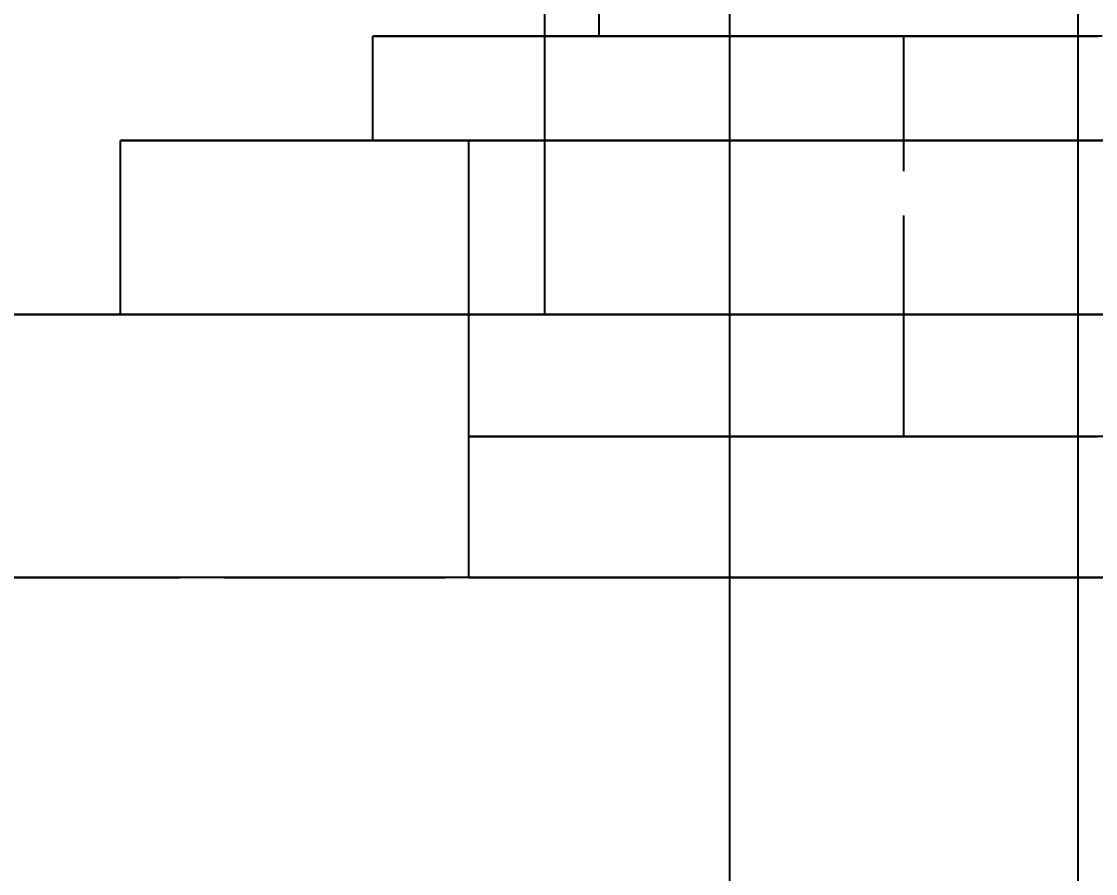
# Model space of a CAD drawing. Header units: millimetres. Extents: x -9 to 243, y -53 to 196.
# Drawn here: x 137.78 to 143.95, y -23.41 to -18.52 of the extents above; entities that cross this region are included whole.
import ezdxf

# ---------------------------------------------------------------- set-up
doc = ezdxf.new("R2010")
doc.units = ezdxf.units.MM
doc.linetypes.add('DASHED', pattern=[1.524, 1.27, -0.254])
for name, color, linetype in [('DIMS', 3, 'CONTINUOUS'), ('HIDDEN', 8, 'DASHED'), ('VISIBLE', 7, 'CONTINUOUS')]:
    doc.layers.add(name, color=color, linetype=linetype)
doc.styles.add('OpenSansCondensed-Light', font='OpenSansCondensed-Light.ttf')
doc.dimstyles.new('EZDXF', dxfattribs={"dimtxt": 0.25, "dimasz": 0.175, "dimexe": 0.375, "dimexo": 0.125, "dimgap": 0.1, "dimtad": 1, "dimlfac": 100, "dimzin": 12, "dimdsep": 46, "dimtxsty": 'OpenSansCondensed-Light', "dimblk": 'ARCHTICK', "dimcen": 2.5, "dimazin": 3, "dimtfac": 0.5, "dimtmove": 2, "dimatfit": 3})

# ---------------------------------------------------------------- blocks, each defined once
blk = doc.blocks.new('_ARCHTICK')
at = {"color": 0, "linetype": 'BYBLOCK', "const_width": 0.15}
blk.add_lwpolyline([(-0.5, -0.5), (0.5, 0.5)], dxfattribs=at)

msp = doc.modelspace()

# ---------------------------------------------------------------- linework, layer by layer
at = {"layer": 'HIDDEN'}
for points in [[(141.85, -18.6), (141.85, -15.4)], [(141.85, -21.71), (141.85, -15.4)], [(143.85, -18.6), (143.85, -15.4)], [(143.85, -21.71), (143.85, -15.4)], [(140.7875, -19.2), (140.7875, -16.7)], [(141.1, -18.6), (141.1, -18)], [(143.96349, -18.6), (143.86667, -18.6), (143.76984, -18.6), (143.67302, -18.6), (143.57619, -18.6), (143.47937, -18.6), (143.38254, -18.6), (143.28571, -18.6), (143.18889, -18.6), (143.09206, -18.6), (142.99524, -18.6), (142.89841, -18.6), (142.80159, -18.6), (142.70476, -18.6), (142.60794, -18.6), (142.51111, -18.6), (142.41429, -18.6), (142.31746, -18.6), (142.22063, -18.6), (142.12381, -18.6), (142.02698, -18.6), (141.93016, -18.6), (141.83333, -18.6), (141.73651, -18.6), (141.63968, -18.6), (141.54286, -18.6), (141.44603, -18.6), (141.34921, -18.6), (141.25238, -18.6), (141.15556, -18.6), (141.05873, -18.6), (140.9619, -18.6), (140.86508, -18.6), (140.76825, -18.6), (140.67143, -18.6), (140.5746, -18.6), (140.47778, -18.6), (140.38095, -18.6), (140.28413, -18.6), (140.1873, -18.6), (140.09048, -18.6), (139.99365, -18.6), (139.89683, -18.6), (139.8, -18.6)], [(140.7875, -18.6), (140.82024, -18.6), (140.85298, -18.6), (140.88571, -18.6), (140.91845, -18.6), (140.95119, -18.6), (140.98393, -18.6), (141.01667, -18.6), (141.0494, -18.6), (141.08214, -18.6), (141.11488, -18.6), (141.14762, -18.6), (141.18036, -18.6), (141.2131, -18.6), (141.24583, -18.6), (141.27857, -18.6), (141.31131, -18.6), (141.34405, -18.6), (141.37679, -18.6), (141.40952, -18.6), (141.44226, -18.6), (141.475, -18.6), (141.50774, -18.6), (141.54048, -18.6), (141.57321, -18.6), (141.60595, -18.6), (141.63869, -18.6), (141.67143, -18.6), (141.70417, -18.6), (141.7369, -18.6), (141.76964, -18.6), (141.80238, -18.6), (141.83512, -18.6), (141.86786, -18.6), (141.9006, -18.6), (141.93333, -18.6), (141.96607, -18.6), (141.99881, -18.6), (142.03155, -18.6), (142.06429, -18.6), (142.09702, -18.6), (142.12976, -18.6), (142.1625, -18.6), (142.19524, -18.6), (142.22798, -18.6), (142.26071, -18.6), (142.29345, -18.6), (142.32619, -18.6), (142.35893, -18.6), (142.39167, -18.6), (142.4244, -18.6), (142.45714, -18.6), (142.48988, -18.6), (142.52262, -18.6), (142.55536, -18.6), (142.5881, -18.6), (142.62083, -18.6), (142.65357, -18.6), (142.68631, -18.6), (142.71905, -18.6), (142.75179, -18.6), (142.78452, -18.6), (142.81726, -18.6), (142.85, -18.6)], [(143.98889, -18.6), (143.93333, -18.6), (143.87778, -18.6), (143.82222, -18.6), (143.76667, -18.6), (143.71111, -18.6), (143.65556, -18.6), (143.6, -18.6), (143.54444, -18.6), (143.48889, -18.6), (143.43333, -18.6), (143.37778, -18.6), (143.32222, -18.6), (143.26667, -18.6), (143.21111, -18.6), (143.15556, -18.6), (143.1, -18.6), (143.04444, -18.6), (142.98889, -18.6), (142.93333, -18.6), (142.87778, -18.6), (142.82222, -18.6), (142.76667, -18.6), (142.71111, -18.6), (142.65556, -18.6), (142.6, -18.6), (142.54444, -18.6), (142.48889, -18.6), (142.43333, -18.6), (142.37778, -18.6), (142.32222, -18.6), (142.26667, -18.6), (142.21111, -18.6), (142.15556, -18.6), (142.1, -18.6), (142.04444, -18.6), (141.98889, -18.6), (141.93333, -18.6), (141.87778, -18.6), (141.82222, -18.6), (141.76667, -18.6), (141.71111, -18.6), (141.65556, -18.6), (141.6, -18.6), (141.54444, -18.6), (141.48889, -18.6), (141.43333, -18.6), (141.37778, -18.6), (141.32222, -18.6), (141.26667, -18.6), (141.21111, -18.6), (141.15556, -18.6), (141.1, -18.6)], [(141.1, -18.6), (141.12778, -18.6), (141.15556, -18.6), (141.18333, -18.6), (141.21111, -18.6), (141.23889, -18.6), (141.26667, -18.6), (141.29444, -18.6), (141.32222, -18.6), (141.35, -18.6), (141.37778, -18.6), (141.40556, -18.6), (141.43333, -18.6), (141.46111, -18.6), (141.48889, -18.6), (141.51667, -18.6), (141.54444, -18.6), (141.57222, -18.6), (141.6, -18.6), (141.62778, -18.6), (141.65556, -18.6), (141.68333, -18.6), (141.71111, -18.6), (141.73889, -18.6), (141.76667, -18.6), (141.79444, -18.6), (141.82222, -18.6), (141.85, -18.6), (141.87778, -18.6), (141.90556, -18.6), (141.93333, -18.6), (141.96111, -18.6), (141.98889, -18.6), (142.01667, -18.6), (142.04444, -18.6), (142.07222, -18.6), (142.1, -18.6), (142.12778, -18.6), (142.15556, -18.6), (142.18333, -18.6), (142.21111, -18.6), (142.23889, -18.6), (142.26667, -18.6), (142.29444, -18.6), (142.32222, -18.6), (142.35, -18.6), (142.37778, -18.6), (142.40556, -18.6), (142.43333, -18.6), (142.46111, -18.6), (142.48889, -18.6), (142.51667, -18.6), (142.54444, -18.6), (142.57222, -18.6), (142.6, -18.6), (142.62778, -18.6), (142.65556, -18.6), (142.68333, -18.6), (142.71111, -18.6), (142.73889, -18.6), (142.76667, -18.6), (142.79444, -18.6), (142.82222, -18.6), (142.85, -18.6)], [(143.85, -18.6), (143.81825, -18.6), (143.78651, -18.6), (143.75476, -18.6), (143.72302, -18.6), (143.69127, -18.6), (143.65952, -18.6), (143.62778, -18.6), (143.59603, -18.6), (143.56429, -18.6), (143.53254, -18.6), (143.50079, -18.6), (143.46905, -18.6), (143.4373, -18.6), (143.40556, -18.6), (143.37381, -18.6), (143.34206, -18.6), (143.31032, -18.6), (143.27857, -18.6), (143.24683, -18.6), (143.21508, -18.6), (143.18333, -18.6), (143.15159, -18.6), (143.11984, -18.6), (143.0881, -18.6), (143.05635, -18.6), (143.0246, -18.6), (142.99286, -18.6), (142.96111, -18.6), (142.92937, -18.6), (142.89762, -18.6), (142.86587, -18.6), (142.83413, -18.6), (142.80238, -18.6), (142.77063, -18.6), (142.73889, -18.6), (142.70714, -18.6), (142.6754, -18.6), (142.64365, -18.6), (142.6119, -18.6), (142.58016, -18.6), (142.54841, -18.6), (142.51667, -18.6), (142.48492, -18.6), (142.45317, -18.6), (142.42143, -18.6), (142.38968, -18.6), (142.35794, -18.6), (142.32619, -18.6), (142.29444, -18.6), (142.2627, -18.6), (142.23095, -18.6), (142.19921, -18.6), (142.16746, -18.6), (142.13571, -18.6), (142.10397, -18.6), (142.07222, -18.6), (142.04048, -18.6), (142.00873, -18.6), (141.97698, -18.6), (141.94524, -18.6), (141.91349, -18.6), (141.88175, -18.6), (141.85, -18.6)], [(141.85, -18.6), (141.86587, -18.6), (141.88175, -18.6), (141.89762, -18.6), (141.91349, -18.6), (141.92937, -18.6), (141.94524, -18.6), (141.96111, -18.6), (141.97698, -18.6), (141.99286, -18.6), (142.00873, -18.6), (142.0246, -18.6), (142.04048, -18.6), (142.05635, -18.6), (142.07222, -18.6), (142.0881, -18.6), (142.10397, -18.6), (142.11984, -18.6), (142.13571, -18.6), (142.15159, -18.6), (142.16746, -18.6), (142.18333, -18.6), (142.19921, -18.6), (142.21508, -18.6), (142.23095, -18.6), (142.24683, -18.6), (142.2627, -18.6), (142.27857, -18.6), (142.29444, -18.6), (142.31032, -18.6), (142.32619, -18.6), (142.34206, -18.6), (142.35794, -18.6), (142.37381, -18.6), (142.38968, -18.6), (142.40556, -18.6), (142.42143, -18.6), (142.4373, -18.6), (142.45317, -18.6), (142.46905, -18.6), (142.48492, -18.6), (142.50079, -18.6), (142.51667, -18.6), (142.53254, -18.6), (142.54841, -18.6), (142.56429, -18.6), (142.58016, -18.6), (142.59603, -18.6), (142.6119, -18.6), (142.62778, -18.6), (142.64365, -18.6), (142.65952, -18.6), (142.6754, -18.6), (142.69127, -18.6), (142.70714, -18.6), (142.72302, -18.6), (142.73889, -18.6), (142.75476, -18.6), (142.77063, -18.6), (142.78651, -18.6), (142.80238, -18.6), (142.81825, -18.6), (142.83413, -18.6), (142.85, -18.6)], [(143.85, -18.6), (143.81825, -18.6), (143.78651, -18.6), (143.75476, -18.6), (143.72302, -18.6), (143.69127, -18.6), (143.65952, -18.6), (143.62778, -18.6), (143.59603, -18.6), (143.56429, -18.6), (143.53254, -18.6), (143.50079, -18.6), (143.46905, -18.6), (143.4373, -18.6), (143.40556, -18.6), (143.37381, -18.6), (143.34206, -18.6), (143.31032, -18.6), (143.27857, -18.6), (143.24683, -18.6), (143.21508, -18.6), (143.18333, -18.6), (143.15159, -18.6), (143.11984, -18.6), (143.0881, -18.6), (143.05635, -18.6), (143.0246, -18.6), (142.99286, -18.6), (142.96111, -18.6), (142.92937, -18.6), (142.89762, -18.6), (142.86587, -18.6), (142.83413, -18.6), (142.80238, -18.6), (142.77063, -18.6), (142.73889, -18.6), (142.70714, -18.6), (142.6754, -18.6), (142.64365, -18.6), (142.6119, -18.6), (142.58016, -18.6), (142.54841, -18.6), (142.51667, -18.6), (142.48492, -18.6), (142.45317, -18.6), (142.42143, -18.6), (142.38968, -18.6), (142.35794, -18.6), (142.32619, -18.6), (142.29444, -18.6), (142.2627, -18.6), (142.23095, -18.6), (142.19921, -18.6), (142.16746, -18.6), (142.13571, -18.6), (142.10397, -18.6), (142.07222, -18.6), (142.04048, -18.6), (142.00873, -18.6), (141.97698, -18.6), (141.94524, -18.6), (141.91349, -18.6), (141.88175, -18.6), (141.85, -18.6)], [(141.85, -18.6), (141.86587, -18.6), (141.88175, -18.6), (141.89762, -18.6), (141.91349, -18.6), (141.92937, -18.6), (141.94524, -18.6), (141.96111, -18.6), (141.97698, -18.6), (141.99286, -18.6), (142.00873, -18.6), (142.0246, -18.6), (142.04048, -18.6), (142.05635, -18.6), (142.07222, -18.6), (142.0881, -18.6), (142.10397, -18.6), (142.11984, -18.6), (142.13571, -18.6), (142.15159, -18.6), (142.16746, -18.6), (142.18333, -18.6), (142.19921, -18.6), (142.21508, -18.6), (142.23095, -18.6), (142.24683, -18.6), (142.2627, -18.6), (142.27857, -18.6), (142.29444, -18.6), (142.31032, -18.6), (142.32619, -18.6), (142.34206, -18.6), (142.35794, -18.6), (142.37381, -18.6), (142.38968, -18.6), (142.40556, -18.6), (142.42143, -18.6), (142.4373, -18.6), (142.45317, -18.6), (142.46905, -18.6), (142.48492, -18.6), (142.50079, -18.6), (142.51667, -18.6), (142.53254, -18.6), (142.54841, -18.6), (142.56429, -18.6), (142.58016, -18.6), (142.59603, -18.6), (142.6119, -18.6), (142.62778, -18.6), (142.64365, -18.6), (142.65952, -18.6), (142.6754, -18.6), (142.69127, -18.6), (142.70714, -18.6), (142.72302, -18.6), (142.73889, -18.6), (142.75476, -18.6), (142.77063, -18.6), (142.78651, -18.6), (142.80238, -18.6), (142.81825, -18.6), (142.83413, -18.6), (142.85, -18.6)], [(141.85, -20.9), (141.85, -18.6)], [(142.85, -18.6), (142.86587, -18.6), (142.88175, -18.6), (142.89762, -18.6), (142.91349, -18.6), (142.92937, -18.6), (142.94524, -18.6), (142.96111, -18.6), (142.97698, -18.6), (142.99286, -18.6), (143.00873, -18.6), (143.0246, -18.6), (143.04048, -18.6), (143.05635, -18.6), (143.07222, -18.6), (143.0881, -18.6), (143.10397, -18.6), (143.11984, -18.6), (143.13571, -18.6), (143.15159, -18.6), (143.16746, -18.6), (143.18333, -18.6), (143.19921, -18.6), (143.21508, -18.6), (143.23095, -18.6), (143.24683, -18.6), (143.2627, -18.6), (143.27857, -18.6), (143.29444, -18.6), (143.31032, -18.6), (143.32619, -18.6), (143.34206, -18.6), (143.35794, -18.6), (143.37381, -18.6), (143.38968, -18.6), (143.40556, -18.6), (143.42143, -18.6), (143.4373, -18.6), (143.45317, -18.6), (143.46905, -18.6), (143.48492, -18.6), (143.50079, -18.6), (143.51667, -18.6), (143.53254, -18.6), (143.54841, -18.6), (143.56429, -18.6), (143.58016, -18.6), (143.59603, -18.6), (143.6119, -18.6), (143.62778, -18.6), (143.64365, -18.6), (143.65952, -18.6), (143.6754, -18.6), (143.69127, -18.6), (143.70714, -18.6), (143.72302, -18.6), (143.73889, -18.6), (143.75476, -18.6), (143.77063, -18.6), (143.78651, -18.6), (143.80238, -18.6), (143.81825, -18.6), (143.83413, -18.6), (143.85, -18.6)], [(142.85, -18.6), (142.89841, -18.6), (142.94683, -18.6), (142.99524, -18.6), (143.04365, -18.6), (143.09206, -18.6), (143.14048, -18.6), (143.18889, -18.6), (143.2373, -18.6), (143.28571, -18.6), (143.33413, -18.6), (143.38254, -18.6), (143.43095, -18.6), (143.47937, -18.6), (143.52778, -18.6), (143.57619, -18.6), (143.6246, -18.6), (143.67302, -18.6), (143.72143, -18.6), (143.76984, -18.6), (143.81825, -18.6), (143.86667, -18.6), (143.91508, -18.6), (143.96349, -18.6)], [(142.85, -20.9), (142.85, -18.6)], [(142.85, -18.6), (142.87778, -18.6), (142.90556, -18.6), (142.93333, -18.6), (142.96111, -18.6), (142.98889, -18.6), (143.01667, -18.6), (143.04444, -18.6), (143.07222, -18.6), (143.1, -18.6), (143.12778, -18.6), (143.15556, -18.6), (143.18333, -18.6), (143.21111, -18.6), (143.23889, -18.6), (143.26667, -18.6), (143.29444, -18.6), (143.32222, -18.6), (143.35, -18.6), (143.37778, -18.6), (143.40556, -18.6), (143.43333, -18.6), (143.46111, -18.6), (143.48889, -18.6), (143.51667, -18.6), (143.54444, -18.6), (143.57222, -18.6), (143.6, -18.6), (143.62778, -18.6), (143.65556, -18.6), (143.68333, -18.6), (143.71111, -18.6), (143.73889, -18.6), (143.76667, -18.6), (143.79444, -18.6), (143.82222, -18.6), (143.85, -18.6), (143.87778, -18.6), (143.90556, -18.6), (143.93333, -18.6), (143.96111, -18.6)], [(142.85, -18.6), (142.86587, -18.6), (142.88175, -18.6), (142.89762, -18.6), (142.91349, -18.6), (142.92937, -18.6), (142.94524, -18.6), (142.96111, -18.6), (142.97698, -18.6), (142.99286, -18.6), (143.00873, -18.6), (143.0246, -18.6), (143.04048, -18.6), (143.05635, -18.6), (143.07222, -18.6), (143.0881, -18.6), (143.10397, -18.6), (143.11984, -18.6), (143.13571, -18.6), (143.15159, -18.6), (143.16746, -18.6), (143.18333, -18.6), (143.19921, -18.6), (143.21508, -18.6), (143.23095, -18.6), (143.24683, -18.6), (143.2627, -18.6), (143.27857, -18.6), (143.29444, -18.6), (143.31032, -18.6), (143.32619, -18.6), (143.34206, -18.6), (143.35794, -18.6), (143.37381, -18.6), (143.38968, -18.6), (143.40556, -18.6), (143.42143, -18.6), (143.4373, -18.6), (143.45317, -18.6), (143.46905, -18.6), (143.48492, -18.6), (143.50079, -18.6), (143.51667, -18.6), (143.53254, -18.6), (143.54841, -18.6), (143.56429, -18.6), (143.58016, -18.6), (143.59603, -18.6), (143.6119, -18.6), (143.62778, -18.6), (143.64365, -18.6), (143.65952, -18.6), (143.6754, -18.6), (143.69127, -18.6), (143.70714, -18.6), (143.72302, -18.6), (143.73889, -18.6), (143.75476, -18.6), (143.77063, -18.6), (143.78651, -18.6), (143.80238, -18.6), (143.81825, -18.6), (143.83413, -18.6), (143.85, -18.6)], [(143.85, -20.9), (143.85, -18.6)], [(140.7875, -19.2), (140.74881, -19.2), (140.71012, -19.2), (140.67143, -19.2), (140.63274, -19.2), (140.59405, -19.2), (140.55536, -19.2), (140.51667, -19.2), (140.47798, -19.2), (140.43929, -19.2), (140.4006, -19.2), (140.3619, -19.2), (140.32321, -19.2), (140.28452, -19.2), (140.24583, -19.2), (140.20714, -19.2), (140.16845, -19.2), (140.12976, -19.2), (140.09107, -19.2), (140.05238, -19.2), (140.01369, -19.2), (139.975, -19.2), (139.93631, -19.2), (139.89762, -19.2), (139.85893, -19.2), (139.82024, -19.2), (139.78155, -19.2), (139.74286, -19.2), (139.70417, -19.2), (139.66548, -19.2), (139.62679, -19.2), (139.5881, -19.2), (139.5494, -19.2), (139.51071, -19.2), (139.47202, -19.2), (139.43333, -19.2), (139.39464, -19.2), (139.35595, -19.2), (139.31726, -19.2), (139.27857, -19.2), (139.23988, -19.2), (139.20119, -19.2), (139.1625, -19.2), (139.12381, -19.2), (139.08512, -19.2), (139.04643, -19.2), (139.00774, -19.2), (138.96905, -19.2), (138.93036, -19.2), (138.89167, -19.2), (138.85298, -19.2), (138.81429, -19.2), (138.7756, -19.2), (138.7369, -19.2), (138.69821, -19.2), (138.65952, -19.2), (138.62083, -19.2), (138.58214, -19.2), (138.54345, -19.2), (138.50476, -19.2), (138.46607, -19.2), (138.42738, -19.2), (138.38869, -19.2), (138.35, -19.2)], [(143.96349, -19.2), (143.86667, -19.2), (143.76984, -19.2), (143.67302, -19.2), (143.57619, -19.2), (143.47937, -19.2), (143.38254, -19.2), (143.28571, -19.2), (143.18889, -19.2), (143.09206, -19.2), (142.99524, -19.2), (142.89841, -19.2), (142.80159, -19.2), (142.70476, -19.2), (142.60794, -19.2), (142.51111, -19.2), (142.41429, -19.2), (142.31746, -19.2), (142.22063, -19.2), (142.12381, -19.2), (142.02698, -19.2), (141.93016, -19.2), (141.83333, -19.2), (141.73651, -19.2), (141.63968, -19.2), (141.54286, -19.2), (141.44603, -19.2), (141.34921, -19.2), (141.25238, -19.2), (141.15556, -19.2), (141.05873, -19.2), (140.9619, -19.2), (140.86508, -19.2), (140.76825, -19.2), (140.67143, -19.2), (140.5746, -19.2), (140.47778, -19.2), (140.38095, -19.2), (140.28413, -19.2), (140.1873, -19.2), (140.09048, -19.2), (139.99365, -19.2), (139.89683, -19.2), (139.8, -19.2)], [(139.8, -19.2), (139.84841, -19.2), (139.89683, -19.2), (139.94524, -19.2), (139.99365, -19.2), (140.04206, -19.2), (140.09048, -19.2), (140.13889, -19.2), (140.1873, -19.2), (140.23571, -19.2), (140.28413, -19.2), (140.33254, -19.2), (140.38095, -19.2), (140.42937, -19.2), (140.47778, -19.2), (140.52619, -19.2), (140.5746, -19.2), (140.62302, -19.2), (140.67143, -19.2), (140.71984, -19.2), (140.76825, -19.2), (140.81667, -19.2), (140.86508, -19.2), (140.91349, -19.2), (140.9619, -19.2), (141.01032, -19.2), (141.05873, -19.2), (141.10714, -19.2), (141.15556, -19.2), (141.20397, -19.2), (141.25238, -19.2), (141.30079, -19.2), (141.34921, -19.2), (141.39762, -19.2), (141.44603, -19.2), (141.49444, -19.2), (141.54286, -19.2), (141.59127, -19.2), (141.63968, -19.2), (141.6881, -19.2), (141.73651, -19.2), (141.78492, -19.2), (141.83333, -19.2), (141.88175, -19.2), (141.93016, -19.2), (141.97857, -19.2), (142.02698, -19.2), (142.0754, -19.2), (142.12381, -19.2), (142.17222, -19.2), (142.22063, -19.2), (142.26905, -19.2), (142.31746, -19.2), (142.36587, -19.2), (142.41429, -19.2), (142.4627, -19.2), (142.51111, -19.2), (142.55952, -19.2), (142.60794, -19.2), (142.65635, -19.2), (142.70476, -19.2), (142.75317, -19.2), (142.80159, -19.2), (142.85, -19.2)], [(144.00079, -19.2), (143.92143, -19.2), (143.84206, -19.2), (143.7627, -19.2), (143.68333, -19.2), (143.60397, -19.2), (143.5246, -19.2), (143.44524, -19.2), (143.36587, -19.2), (143.28651, -19.2), (143.20714, -19.2), (143.12778, -19.2), (143.04841, -19.2), (142.96905, -19.2), (142.88968, -19.2), (142.81032, -19.2), (142.73095, -19.2), (142.65159, -19.2), (142.57222, -19.2), (142.49286, -19.2), (142.41349, -19.2), (142.33413, -19.2), (142.25476, -19.2), (142.1754, -19.2), (142.09603, -19.2), (142.01667, -19.2), (141.9373, -19.2), (141.85794, -19.2), (141.77857, -19.2), (141.69921, -19.2), (141.61984, -19.2), (141.54048, -19.2), (141.46111, -19.2), (141.38175, -19.2), (141.30238, -19.2), (141.22302, -19.2), (141.14365, -19.2), (141.06429, -19.2), (140.98492, -19.2), (140.90556, -19.2), (140.82619, -19.2), (140.74683, -19.2), (140.66746, -19.2), (140.5881, -19.2), (140.50873, -19.2), (140.42937, -19.2), (140.35, -19.2)], [(140.35, -19.2), (140.38968, -19.2), (140.42937, -19.2), (140.46905, -19.2), (140.50873, -19.2), (140.54841, -19.2), (140.5881, -19.2), (140.62778, -19.2), (140.66746, -19.2), (140.70714, -19.2), (140.74683, -19.2), (140.78651, -19.2), (140.82619, -19.2), (140.86587, -19.2), (140.90556, -19.2), (140.94524, -19.2), (140.98492, -19.2), (141.0246, -19.2), (141.06429, -19.2), (141.10397, -19.2), (141.14365, -19.2), (141.18333, -19.2), (141.22302, -19.2), (141.2627, -19.2), (141.30238, -19.2), (141.34206, -19.2), (141.38175, -19.2), (141.42143, -19.2), (141.46111, -19.2), (141.50079, -19.2), (141.54048, -19.2), (141.58016, -19.2), (141.61984, -19.2), (141.65952, -19.2), (141.69921, -19.2), (141.73889, -19.2), (141.77857, -19.2), (141.81825, -19.2), (141.85794, -19.2), (141.89762, -19.2), (141.9373, -19.2), (141.97698, -19.2), (142.01667, -19.2), (142.05635, -19.2), (142.09603, -19.2), (142.13571, -19.2), (142.1754, -19.2), (142.21508, -19.2), (142.25476, -19.2), (142.29444, -19.2), (142.33413, -19.2), (142.37381, -19.2), (142.41349, -19.2), (142.45317, -19.2), (142.49286, -19.2), (142.53254, -19.2), (142.57222, -19.2), (142.6119, -19.2), (142.65159, -19.2), (142.69127, -19.2), (142.73095, -19.2), (142.77063, -19.2), (142.81032, -19.2), (142.85, -19.2)], [(144.00079, -19.2), (143.92143, -19.2), (143.84206, -19.2), (143.7627, -19.2), (143.68333, -19.2), (143.60397, -19.2), (143.5246, -19.2), (143.44524, -19.2), (143.36587, -19.2), (143.28651, -19.2), (143.20714, -19.2), (143.12778, -19.2), (143.04841, -19.2), (142.96905, -19.2), (142.88968, -19.2), (142.81032, -19.2), (142.73095, -19.2), (142.65159, -19.2), (142.57222, -19.2), (142.49286, -19.2), (142.41349, -19.2), (142.33413, -19.2), (142.25476, -19.2), (142.1754, -19.2), (142.09603, -19.2), (142.01667, -19.2), (141.9373, -19.2), (141.85794, -19.2), (141.77857, -19.2), (141.69921, -19.2), (141.61984, -19.2), (141.54048, -19.2), (141.46111, -19.2), (141.38175, -19.2), (141.30238, -19.2), (141.22302, -19.2), (141.14365, -19.2), (141.06429, -19.2), (140.98492, -19.2), (140.90556, -19.2), (140.82619, -19.2), (140.74683, -19.2), (140.66746, -19.2), (140.5881, -19.2), (140.50873, -19.2), (140.42937, -19.2), (140.35, -19.2)], [(140.35, -19.2), (140.38968, -19.2), (140.42937, -19.2), (140.46905, -19.2), (140.50873, -19.2), (140.54841, -19.2), (140.5881, -19.2), (140.62778, -19.2), (140.66746, -19.2), (140.70714, -19.2), (140.74683, -19.2), (140.78651, -19.2), (140.82619, -19.2), (140.86587, -19.2), (140.90556, -19.2), (140.94524, -19.2), (140.98492, -19.2), (141.0246, -19.2), (141.06429, -19.2), (141.10397, -19.2), (141.14365, -19.2), (141.18333, -19.2), (141.22302, -19.2), (141.2627, -19.2), (141.30238, -19.2), (141.34206, -19.2), (141.38175, -19.2), (141.42143, -19.2), (141.46111, -19.2), (141.50079, -19.2), (141.54048, -19.2), (141.58016, -19.2), (141.61984, -19.2), (141.65952, -19.2), (141.69921, -19.2), (141.73889, -19.2), (141.77857, -19.2), (141.81825, -19.2), (141.85794, -19.2), (141.89762, -19.2), (141.9373, -19.2), (141.97698, -19.2), (142.01667, -19.2), (142.05635, -19.2), (142.09603, -19.2), (142.13571, -19.2), (142.1754, -19.2), (142.21508, -19.2), (142.25476, -19.2), (142.29444, -19.2), (142.33413, -19.2), (142.37381, -19.2), (142.41349, -19.2), (142.45317, -19.2), (142.49286, -19.2), (142.53254, -19.2), (142.57222, -19.2), (142.6119, -19.2), (142.65159, -19.2), (142.69127, -19.2), (142.73095, -19.2), (142.77063, -19.2), (142.81032, -19.2), (142.85, -19.2)], [(140.35, -20.2), (140.35, -19.2)], [(140.35, -20.9), (140.35, -19.2)], [(140.7875, -20.2), (140.7875, -19.2)], [(140.7875, -19.2), (140.89167, -19.2), (140.99583, -19.2), (141.1, -19.2), (141.20417, -19.2), (141.30833, -19.2), (141.4125, -19.2), (141.51667, -19.2), (141.62083, -19.2), (141.725, -19.2), (141.82917, -19.2), (141.93333, -19.2), (142.0375, -19.2), (142.14167, -19.2), (142.24583, -19.2), (142.35, -19.2), (142.45417, -19.2), (142.55833, -19.2), (142.6625, -19.2), (142.76667, -19.2), (142.87083, -19.2), (142.975, -19.2), (143.07917, -19.2), (143.18333, -19.2), (143.2875, -19.2), (143.39167, -19.2), (143.49583, -19.2), (143.6, -19.2), (143.70417, -19.2), (143.80833, -19.2), (143.9125, -19.2), (144.01667, -19.2)], [(144.01667, -19.2), (143.9125, -19.2), (143.80833, -19.2), (143.70417, -19.2), (143.6, -19.2), (143.49583, -19.2), (143.39167, -19.2), (143.2875, -19.2), (143.18333, -19.2), (143.07917, -19.2), (142.975, -19.2), (142.87083, -19.2), (142.76667, -19.2), (142.6625, -19.2), (142.55833, -19.2), (142.45417, -19.2), (142.35, -19.2), (142.24583, -19.2), (142.14167, -19.2), (142.0375, -19.2), (141.93333, -19.2), (141.82917, -19.2), (141.725, -19.2), (141.62083, -19.2), (141.51667, -19.2), (141.4125, -19.2), (141.30833, -19.2), (141.20417, -19.2), (141.1, -19.2), (140.99583, -19.2), (140.89167, -19.2), (140.7875, -19.2)], [(142.85, -19.2), (142.88968, -19.2), (142.92937, -19.2), (142.96905, -19.2), (143.00873, -19.2), (143.04841, -19.2), (143.0881, -19.2), (143.12778, -19.2), (143.16746, -19.2), (143.20714, -19.2), (143.24683, -19.2), (143.28651, -19.2), (143.32619, -19.2), (143.36587, -19.2), (143.40556, -19.2), (143.44524, -19.2), (143.48492, -19.2), (143.5246, -19.2), (143.56429, -19.2), (143.60397, -19.2), (143.64365, -19.2), (143.68333, -19.2), (143.72302, -19.2), (143.7627, -19.2), (143.80238, -19.2), (143.84206, -19.2), (143.88175, -19.2), (143.92143, -19.2), (143.96111, -19.2)], [(142.85, -19.2), (142.89841, -19.2), (142.94683, -19.2), (142.99524, -19.2), (143.04365, -19.2), (143.09206, -19.2), (143.14048, -19.2), (143.18889, -19.2), (143.2373, -19.2), (143.28571, -19.2), (143.33413, -19.2), (143.38254, -19.2), (143.43095, -19.2), (143.47937, -19.2), (143.52778, -19.2), (143.57619, -19.2), (143.6246, -19.2), (143.67302, -19.2), (143.72143, -19.2), (143.76984, -19.2), (143.81825, -19.2), (143.86667, -19.2), (143.91508, -19.2), (143.96349, -19.2)], [(142.85, -19.2), (142.88968, -19.2), (142.92937, -19.2), (142.96905, -19.2), (143.00873, -19.2), (143.04841, -19.2), (143.0881, -19.2), (143.12778, -19.2), (143.16746, -19.2), (143.20714, -19.2), (143.24683, -19.2), (143.28651, -19.2), (143.32619, -19.2), (143.36587, -19.2), (143.40556, -19.2), (143.44524, -19.2), (143.48492, -19.2), (143.5246, -19.2), (143.56429, -19.2), (143.60397, -19.2), (143.64365, -19.2), (143.68333, -19.2), (143.72302, -19.2), (143.7627, -19.2), (143.80238, -19.2), (143.84206, -19.2), (143.88175, -19.2), (143.92143, -19.2), (143.96111, -19.2)], [(94.75, -20.2), (200.25, -20.2)], [(140.7875, -20.2), (140.74881, -20.2), (140.71012, -20.2), (140.67143, -20.2), (140.63274, -20.2), (140.59405, -20.2), (140.55536, -20.2), (140.51667, -20.2), (140.47798, -20.2), (140.43929, -20.2), (140.4006, -20.2), (140.3619, -20.2), (140.32321, -20.2), (140.28452, -20.2), (140.24583, -20.2), (140.20714, -20.2), (140.16845, -20.2), (140.12976, -20.2), (140.09107, -20.2), (140.05238, -20.2), (140.01369, -20.2), (139.975, -20.2), (139.93631, -20.2), (139.89762, -20.2), (139.85893, -20.2), (139.82024, -20.2), (139.78155, -20.2), (139.74286, -20.2), (139.70417, -20.2), (139.66548, -20.2), (139.62679, -20.2), (139.5881, -20.2), (139.5494, -20.2), (139.51071, -20.2), (139.47202, -20.2), (139.43333, -20.2), (139.39464, -20.2), (139.35595, -20.2), (139.31726, -20.2), (139.27857, -20.2), (139.23988, -20.2), (139.20119, -20.2), (139.1625, -20.2), (139.12381, -20.2), (139.08512, -20.2), (139.04643, -20.2), (139.00774, -20.2), (138.96905, -20.2), (138.93036, -20.2), (138.89167, -20.2), (138.85298, -20.2), (138.81429, -20.2), (138.7756, -20.2), (138.7369, -20.2), (138.69821, -20.2), (138.65952, -20.2), (138.62083, -20.2), (138.58214, -20.2), (138.54345, -20.2), (138.50476, -20.2), (138.46607, -20.2), (138.42738, -20.2), (138.38869, -20.2), (138.35, -20.2)], [(138.35, -20.2), (138.38869, -20.2), (138.42738, -20.2), (138.46607, -20.2), (138.50476, -20.2), (138.54345, -20.2), (138.58214, -20.2), (138.62083, -20.2), (138.65952, -20.2), (138.69821, -20.2), (138.7369, -20.2), (138.7756, -20.2), (138.81429, -20.2), (138.85298, -20.2), (138.89167, -20.2), (138.93036, -20.2), (138.96905, -20.2), (139.00774, -20.2), (139.04643, -20.2), (139.08512, -20.2), (139.12381, -20.2), (139.1625, -20.2), (139.20119, -20.2), (139.23988, -20.2), (139.27857, -20.2), (139.31726, -20.2), (139.35595, -20.2), (139.39464, -20.2), (139.43333, -20.2), (139.47202, -20.2), (139.51071, -20.2), (139.5494, -20.2), (139.5881, -20.2), (139.62679, -20.2), (139.66548, -20.2), (139.70417, -20.2), (139.74286, -20.2), (139.78155, -20.2), (139.82024, -20.2), (139.85893, -20.2), (139.89762, -20.2), (139.93631, -20.2), (139.975, -20.2), (140.01369, -20.2), (140.05238, -20.2), (140.09107, -20.2), (140.12976, -20.2), (140.16845, -20.2), (140.20714, -20.2), (140.24583, -20.2), (140.28452, -20.2), (140.32321, -20.2), (140.3619, -20.2), (140.4006, -20.2), (140.43929, -20.2), (140.47798, -20.2), (140.51667, -20.2), (140.55536, -20.2), (140.59405, -20.2), (140.63274, -20.2), (140.67143, -20.2), (140.71012, -20.2), (140.74881, -20.2), (140.7875, -20.2)], [(140.35, -20.2), (140.42937, -20.2), (140.50873, -20.2), (140.5881, -20.2), (140.66746, -20.2), (140.74683, -20.2), (140.82619, -20.2), (140.90556, -20.2), (140.98492, -20.2), (141.06429, -20.2), (141.14365, -20.2), (141.22302, -20.2), (141.30238, -20.2), (141.38175, -20.2), (141.46111, -20.2), (141.54048, -20.2), (141.61984, -20.2), (141.69921, -20.2), (141.77857, -20.2), (141.85794, -20.2), (141.9373, -20.2), (142.01667, -20.2), (142.09603, -20.2), (142.1754, -20.2), (142.25476, -20.2), (142.33413, -20.2), (142.41349, -20.2), (142.49286, -20.2), (142.57222, -20.2), (142.65159, -20.2), (142.73095, -20.2), (142.81032, -20.2), (142.88968, -20.2), (142.96905, -20.2), (143.04841, -20.2), (143.12778, -20.2), (143.20714, -20.2), (143.28651, -20.2), (143.36587, -20.2), (143.44524, -20.2), (143.5246, -20.2), (143.60397, -20.2), (143.68333, -20.2), (143.7627, -20.2), (143.84206, -20.2), (143.92143, -20.2), (144.00079, -20.2)], [(144.00079, -20.2), (143.92143, -20.2), (143.84206, -20.2), (143.7627, -20.2), (143.68333, -20.2), (143.60397, -20.2), (143.5246, -20.2), (143.44524, -20.2), (143.36587, -20.2), (143.28651, -20.2), (143.20714, -20.2), (143.12778, -20.2), (143.04841, -20.2), (142.96905, -20.2), (142.88968, -20.2), (142.81032, -20.2), (142.73095, -20.2), (142.65159, -20.2), (142.57222, -20.2), (142.49286, -20.2), (142.41349, -20.2), (142.33413, -20.2), (142.25476, -20.2), (142.1754, -20.2), (142.09603, -20.2), (142.01667, -20.2), (141.9373, -20.2), (141.85794, -20.2), (141.77857, -20.2), (141.69921, -20.2), (141.61984, -20.2), (141.54048, -20.2), (141.46111, -20.2), (141.38175, -20.2), (141.30238, -20.2), (141.22302, -20.2), (141.14365, -20.2), (141.06429, -20.2), (140.98492, -20.2), (140.90556, -20.2), (140.82619, -20.2), (140.74683, -20.2), (140.66746, -20.2), (140.5881, -20.2), (140.50873, -20.2), (140.42937, -20.2), (140.35, -20.2)], [(140.35, -21.71), (140.35, -20.2)], [(144.00079, -20.2), (143.92143, -20.2), (143.84206, -20.2), (143.7627, -20.2), (143.68333, -20.2), (143.60397, -20.2), (143.5246, -20.2), (143.44524, -20.2), (143.36587, -20.2), (143.28651, -20.2), (143.20714, -20.2), (143.12778, -20.2), (143.04841, -20.2), (142.96905, -20.2), (142.88968, -20.2), (142.81032, -20.2), (142.73095, -20.2), (142.65159, -20.2), (142.57222, -20.2), (142.49286, -20.2), (142.41349, -20.2), (142.33413, -20.2), (142.25476, -20.2), (142.1754, -20.2), (142.09603, -20.2), (142.01667, -20.2), (141.9373, -20.2), (141.85794, -20.2), (141.77857, -20.2), (141.69921, -20.2), (141.61984, -20.2), (141.54048, -20.2), (141.46111, -20.2), (141.38175, -20.2), (141.30238, -20.2), (141.22302, -20.2), (141.14365, -20.2), (141.06429, -20.2), (140.98492, -20.2), (140.90556, -20.2), (140.82619, -20.2), (140.74683, -20.2), (140.66746, -20.2), (140.5881, -20.2), (140.50873, -20.2), (140.42937, -20.2), (140.35, -20.2)], [(140.35, -20.2), (140.38968, -20.2), (140.42937, -20.2), (140.46905, -20.2), (140.50873, -20.2), (140.54841, -20.2), (140.5881, -20.2), (140.62778, -20.2), (140.66746, -20.2), (140.70714, -20.2), (140.74683, -20.2), (140.78651, -20.2), (140.82619, -20.2), (140.86587, -20.2), (140.90556, -20.2), (140.94524, -20.2), (140.98492, -20.2), (141.0246, -20.2), (141.06429, -20.2), (141.10397, -20.2), (141.14365, -20.2), (141.18333, -20.2), (141.22302, -20.2), (141.2627, -20.2), (141.30238, -20.2), (141.34206, -20.2), (141.38175, -20.2), (141.42143, -20.2), (141.46111, -20.2), (141.50079, -20.2), (141.54048, -20.2), (141.58016, -20.2), (141.61984, -20.2), (141.65952, -20.2), (141.69921, -20.2), (141.73889, -20.2), (141.77857, -20.2), (141.81825, -20.2), (141.85794, -20.2), (141.89762, -20.2), (141.9373, -20.2), (141.97698, -20.2), (142.01667, -20.2), (142.05635, -20.2), (142.09603, -20.2), (142.13571, -20.2), (142.1754, -20.2), (142.21508, -20.2), (142.25476, -20.2), (142.29444, -20.2), (142.33413, -20.2), (142.37381, -20.2), (142.41349, -20.2), (142.45317, -20.2), (142.49286, -20.2), (142.53254, -20.2), (142.57222, -20.2), (142.6119, -20.2), (142.65159, -20.2), (142.69127, -20.2), (142.73095, -20.2), (142.77063, -20.2), (142.81032, -20.2), (142.85, -20.2)], [(140.7875, -20.2), (141.36786, -20.2), (141.94821, -20.2), (142.52857, -20.2), (143.10893, -20.2), (143.68929, -20.2), (144.26964, -20.2), (144.85, -20.2), (145.43036, -20.2), (146.01071, -20.2), (146.59107, -20.2), (147.17143, -20.2), (147.75179, -20.2), (148.33214, -20.2), (148.9125, -20.2), (149.49286, -20.2), (150.07321, -20.2), (150.65357, -20.2), (151.23393, -20.2), (151.81429, -20.2), (152.39464, -20.2), (152.975, -20.2)], [(152.975, -20.2), (152.39464, -20.2), (151.81429, -20.2), (151.23393, -20.2), (150.65357, -20.2), (150.07321, -20.2), (149.49286, -20.2), (148.9125, -20.2), (148.33214, -20.2), (147.75179, -20.2), (147.17143, -20.2), (146.59107, -20.2), (146.01071, -20.2), (145.43036, -20.2), (144.85, -20.2), (144.26964, -20.2), (143.68929, -20.2), (143.10893, -20.2), (142.52857, -20.2), (141.94821, -20.2), (141.36786, -20.2), (140.7875, -20.2)], [(142.85, -20.2), (142.88968, -20.2), (142.92937, -20.2), (142.96905, -20.2), (143.00873, -20.2), (143.04841, -20.2), (143.0881, -20.2), (143.12778, -20.2), (143.16746, -20.2), (143.20714, -20.2), (143.24683, -20.2), (143.28651, -20.2), (143.32619, -20.2), (143.36587, -20.2), (143.40556, -20.2), (143.44524, -20.2), (143.48492, -20.2), (143.5246, -20.2), (143.56429, -20.2), (143.60397, -20.2), (143.64365, -20.2), (143.68333, -20.2), (143.72302, -20.2), (143.7627, -20.2), (143.80238, -20.2), (143.84206, -20.2), (143.88175, -20.2), (143.92143, -20.2), (143.96111, -20.2)], [(144.00079, -20.9), (143.92143, -20.9), (143.84206, -20.9), (143.7627, -20.9), (143.68333, -20.9), (143.60397, -20.9), (143.5246, -20.9), (143.44524, -20.9), (143.36587, -20.9), (143.28651, -20.9), (143.20714, -20.9), (143.12778, -20.9), (143.04841, -20.9), (142.96905, -20.9), (142.88968, -20.9), (142.81032, -20.9), (142.73095, -20.9), (142.65159, -20.9), (142.57222, -20.9), (142.49286, -20.9), (142.41349, -20.9), (142.33413, -20.9), (142.25476, -20.9), (142.1754, -20.9), (142.09603, -20.9), (142.01667, -20.9), (141.9373, -20.9), (141.85794, -20.9), (141.77857, -20.9), (141.69921, -20.9), (141.61984, -20.9), (141.54048, -20.9), (141.46111, -20.9), (141.38175, -20.9), (141.30238, -20.9), (141.22302, -20.9), (141.14365, -20.9), (141.06429, -20.9), (140.98492, -20.9), (140.90556, -20.9), (140.82619, -20.9), (140.74683, -20.9), (140.66746, -20.9), (140.5881, -20.9), (140.50873, -20.9), (140.42937, -20.9), (140.35, -20.9)], [(140.35, -20.9), (140.38968, -20.9), (140.42937, -20.9), (140.46905, -20.9), (140.50873, -20.9), (140.54841, -20.9), (140.5881, -20.9), (140.62778, -20.9), (140.66746, -20.9), (140.70714, -20.9), (140.74683, -20.9), (140.78651, -20.9), (140.82619, -20.9), (140.86587, -20.9), (140.90556, -20.9), (140.94524, -20.9), (140.98492, -20.9), (141.0246, -20.9), (141.06429, -20.9), (141.10397, -20.9), (141.14365, -20.9), (141.18333, -20.9), (141.22302, -20.9), (141.2627, -20.9), (141.30238, -20.9), (141.34206, -20.9), (141.38175, -20.9), (141.42143, -20.9), (141.46111, -20.9), (141.50079, -20.9), (141.54048, -20.9), (141.58016, -20.9), (141.61984, -20.9), (141.65952, -20.9), (141.69921, -20.9), (141.73889, -20.9), (141.77857, -20.9), (141.81825, -20.9), (141.85794, -20.9), (141.89762, -20.9), (141.9373, -20.9), (141.97698, -20.9), (142.01667, -20.9), (142.05635, -20.9), (142.09603, -20.9), (142.13571, -20.9), (142.1754, -20.9), (142.21508, -20.9), (142.25476, -20.9), (142.29444, -20.9), (142.33413, -20.9), (142.37381, -20.9), (142.41349, -20.9), (142.45317, -20.9), (142.49286, -20.9), (142.53254, -20.9), (142.57222, -20.9), (142.6119, -20.9), (142.65159, -20.9), (142.69127, -20.9), (142.73095, -20.9), (142.77063, -20.9), (142.81032, -20.9), (142.85, -20.9)], [(143.85, -20.9), (143.81825, -20.9), (143.78651, -20.9), (143.75476, -20.9), (143.72302, -20.9), (143.69127, -20.9), (143.65952, -20.9), (143.62778, -20.9), (143.59603, -20.9), (143.56429, -20.9), (143.53254, -20.9), (143.50079, -20.9), (143.46905, -20.9), (143.4373, -20.9), (143.40556, -20.9), (143.37381, -20.9), (143.34206, -20.9), (143.31032, -20.9), (143.27857, -20.9), (143.24683, -20.9), (143.21508, -20.9), (143.18333, -20.9), (143.15159, -20.9), (143.11984, -20.9), (143.0881, -20.9), (143.05635, -20.9), (143.0246, -20.9), (142.99286, -20.9), (142.96111, -20.9), (142.92937, -20.9), (142.89762, -20.9), (142.86587, -20.9), (142.83413, -20.9), (142.80238, -20.9), (142.77063, -20.9), (142.73889, -20.9), (142.70714, -20.9), (142.6754, -20.9), (142.64365, -20.9), (142.6119, -20.9), (142.58016, -20.9), (142.54841, -20.9), (142.51667, -20.9), (142.48492, -20.9), (142.45317, -20.9), (142.42143, -20.9), (142.38968, -20.9), (142.35794, -20.9), (142.32619, -20.9), (142.29444, -20.9), (142.2627, -20.9), (142.23095, -20.9), (142.19921, -20.9), (142.16746, -20.9), (142.13571, -20.9), (142.10397, -20.9), (142.07222, -20.9), (142.04048, -20.9), (142.00873, -20.9), (141.97698, -20.9), (141.94524, -20.9), (141.91349, -20.9), (141.88175, -20.9), (141.85, -20.9)], [(141.85, -20.9), (141.86587, -20.9), (141.88175, -20.9), (141.89762, -20.9), (141.91349, -20.9), (141.92937, -20.9), (141.94524, -20.9), (141.96111, -20.9), (141.97698, -20.9), (141.99286, -20.9), (142.00873, -20.9), (142.0246, -20.9), (142.04048, -20.9), (142.05635, -20.9), (142.07222, -20.9), (142.0881, -20.9), (142.10397, -20.9), (142.11984, -20.9), (142.13571, -20.9), (142.15159, -20.9), (142.16746, -20.9), (142.18333, -20.9), (142.19921, -20.9), (142.21508, -20.9), (142.23095, -20.9), (142.24683, -20.9), (142.2627, -20.9), (142.27857, -20.9), (142.29444, -20.9), (142.31032, -20.9), (142.32619, -20.9), (142.34206, -20.9), (142.35794, -20.9), (142.37381, -20.9), (142.38968, -20.9), (142.40556, -20.9), (142.42143, -20.9), (142.4373, -20.9), (142.45317, -20.9), (142.46905, -20.9), (142.48492, -20.9), (142.50079, -20.9), (142.51667, -20.9), (142.53254, -20.9), (142.54841, -20.9), (142.56429, -20.9), (142.58016, -20.9), (142.59603, -20.9), (142.6119, -20.9), (142.62778, -20.9), (142.64365, -20.9), (142.65952, -20.9), (142.6754, -20.9), (142.69127, -20.9), (142.70714, -20.9), (142.72302, -20.9), (142.73889, -20.9), (142.75476, -20.9), (142.77063, -20.9), (142.78651, -20.9), (142.80238, -20.9), (142.81825, -20.9), (142.83413, -20.9), (142.85, -20.9)], [(142.85, -20.9), (142.88968, -20.9), (142.92937, -20.9), (142.96905, -20.9), (143.00873, -20.9), (143.04841, -20.9), (143.0881, -20.9), (143.12778, -20.9), (143.16746, -20.9), (143.20714, -20.9), (143.24683, -20.9), (143.28651, -20.9), (143.32619, -20.9), (143.36587, -20.9), (143.40556, -20.9), (143.44524, -20.9), (143.48492, -20.9), (143.5246, -20.9), (143.56429, -20.9), (143.60397, -20.9), (143.64365, -20.9), (143.68333, -20.9), (143.72302, -20.9), (143.7627, -20.9), (143.80238, -20.9), (143.84206, -20.9), (143.88175, -20.9), (143.92143, -20.9), (143.96111, -20.9)], [(142.85, -20.9), (142.86587, -20.9), (142.88175, -20.9), (142.89762, -20.9), (142.91349, -20.9), (142.92937, -20.9), (142.94524, -20.9), (142.96111, -20.9), (142.97698, -20.9), (142.99286, -20.9), (143.00873, -20.9), (143.0246, -20.9), (143.04048, -20.9), (143.05635, -20.9), (143.07222, -20.9), (143.0881, -20.9), (143.10397, -20.9), (143.11984, -20.9), (143.13571, -20.9), (143.15159, -20.9), (143.16746, -20.9), (143.18333, -20.9), (143.19921, -20.9), (143.21508, -20.9), (143.23095, -20.9), (143.24683, -20.9), (143.2627, -20.9), (143.27857, -20.9), (143.29444, -20.9), (143.31032, -20.9), (143.32619, -20.9), (143.34206, -20.9), (143.35794, -20.9), (143.37381, -20.9), (143.38968, -20.9), (143.40556, -20.9), (143.42143, -20.9), (143.4373, -20.9), (143.45317, -20.9), (143.46905, -20.9), (143.48492, -20.9), (143.50079, -20.9), (143.51667, -20.9), (143.53254, -20.9), (143.54841, -20.9), (143.56429, -20.9), (143.58016, -20.9), (143.59603, -20.9), (143.6119, -20.9), (143.62778, -20.9), (143.64365, -20.9), (143.65952, -20.9), (143.6754, -20.9), (143.69127, -20.9), (143.70714, -20.9), (143.72302, -20.9), (143.73889, -20.9), (143.75476, -20.9), (143.77063, -20.9), (143.78651, -20.9), (143.80238, -20.9), (143.81825, -20.9), (143.83413, -20.9), (143.85, -20.9)], [(94.75, -21.71), (200.25, -21.71)], [(140.35, -21.71), (140.42937, -21.71), (140.50873, -21.71), (140.5881, -21.71), (140.66746, -21.71), (140.74683, -21.71), (140.82619, -21.71), (140.90556, -21.71), (140.98492, -21.71), (141.06429, -21.71), (141.14365, -21.71), (141.22302, -21.71), (141.30238, -21.71), (141.38175, -21.71), (141.46111, -21.71), (141.54048, -21.71), (141.61984, -21.71), (141.69921, -21.71), (141.77857, -21.71), (141.85794, -21.71), (141.9373, -21.71), (142.01667, -21.71), (142.09603, -21.71), (142.1754, -21.71), (142.25476, -21.71), (142.33413, -21.71), (142.41349, -21.71), (142.49286, -21.71), (142.57222, -21.71), (142.65159, -21.71), (142.73095, -21.71), (142.81032, -21.71), (142.88968, -21.71), (142.96905, -21.71), (143.04841, -21.71), (143.12778, -21.71), (143.20714, -21.71), (143.28651, -21.71), (143.36587, -21.71), (143.44524, -21.71), (143.5246, -21.71), (143.60397, -21.71), (143.68333, -21.71), (143.7627, -21.71), (143.84206, -21.71), (143.92143, -21.71), (144.00079, -21.71)], [(144.00079, -21.71), (143.92143, -21.71), (143.84206, -21.71), (143.7627, -21.71), (143.68333, -21.71), (143.60397, -21.71), (143.5246, -21.71), (143.44524, -21.71), (143.36587, -21.71), (143.28651, -21.71), (143.20714, -21.71), (143.12778, -21.71), (143.04841, -21.71), (142.96905, -21.71), (142.88968, -21.71), (142.81032, -21.71), (142.73095, -21.71), (142.65159, -21.71), (142.57222, -21.71), (142.49286, -21.71), (142.41349, -21.71), (142.33413, -21.71), (142.25476, -21.71), (142.1754, -21.71), (142.09603, -21.71), (142.01667, -21.71), (141.9373, -21.71), (141.85794, -21.71), (141.77857, -21.71), (141.69921, -21.71), (141.61984, -21.71), (141.54048, -21.71), (141.46111, -21.71), (141.38175, -21.71), (141.30238, -21.71), (141.22302, -21.71), (141.14365, -21.71), (141.06429, -21.71), (140.98492, -21.71), (140.90556, -21.71), (140.82619, -21.71), (140.74683, -21.71), (140.66746, -21.71), (140.5881, -21.71), (140.50873, -21.71), (140.42937, -21.71), (140.35, -21.71)]]:
    msp.add_lwpolyline(points, dxfattribs=at)
at = {"layer": 'VISIBLE'}
for points in [[(140.7875, -19.2), (140.7875, -18.2)], [(139.8, -18.6), (139.81567, -18.6), (139.83135, -18.6), (139.84702, -18.6), (139.8627, -18.6), (139.87837, -18.6), (139.89405, -18.6), (139.90972, -18.6), (139.9254, -18.6), (139.94107, -18.6), (139.95675, -18.6), (139.97242, -18.6), (139.9881, -18.6), (140.00377, -18.6), (140.01944, -18.6), (140.03512, -18.6), (140.05079, -18.6), (140.06647, -18.6), (140.08214, -18.6), (140.09782, -18.6), (140.11349, -18.6), (140.12917, -18.6), (140.14484, -18.6), (140.16052, -18.6), (140.17619, -18.6), (140.19187, -18.6), (140.20754, -18.6), (140.22321, -18.6), (140.23889, -18.6), (140.25456, -18.6), (140.27024, -18.6), (140.28591, -18.6), (140.30159, -18.6), (140.31726, -18.6), (140.33294, -18.6), (140.34861, -18.6), (140.36429, -18.6), (140.37996, -18.6), (140.39563, -18.6), (140.41131, -18.6), (140.42698, -18.6), (140.44266, -18.6), (140.45833, -18.6), (140.47401, -18.6), (140.48968, -18.6), (140.50536, -18.6), (140.52103, -18.6), (140.53671, -18.6), (140.55238, -18.6), (140.56806, -18.6), (140.58373, -18.6), (140.5994, -18.6), (140.61508, -18.6), (140.63075, -18.6), (140.64643, -18.6), (140.6621, -18.6), (140.67778, -18.6), (140.69345, -18.6), (140.70913, -18.6), (140.7248, -18.6), (140.74048, -18.6), (140.75615, -18.6), (140.77183, -18.6), (140.7875, -18.6)], [(139.8, -19.2), (139.8, -18.6)], [(138.35, -19.2), (138.38869, -19.2), (138.42738, -19.2), (138.46607, -19.2), (138.50476, -19.2), (138.54345, -19.2), (138.58214, -19.2), (138.62083, -19.2), (138.65952, -19.2), (138.69821, -19.2), (138.7369, -19.2), (138.7756, -19.2), (138.81429, -19.2), (138.85298, -19.2), (138.89167, -19.2), (138.93036, -19.2), (138.96905, -19.2), (139.00774, -19.2), (139.04643, -19.2), (139.08512, -19.2), (139.12381, -19.2), (139.1625, -19.2), (139.20119, -19.2), (139.23988, -19.2), (139.27857, -19.2), (139.31726, -19.2), (139.35595, -19.2), (139.39464, -19.2), (139.43333, -19.2), (139.47202, -19.2), (139.51071, -19.2), (139.5494, -19.2), (139.5881, -19.2), (139.62679, -19.2), (139.66548, -19.2), (139.70417, -19.2), (139.74286, -19.2), (139.78155, -19.2), (139.82024, -19.2), (139.85893, -19.2), (139.89762, -19.2), (139.93631, -19.2), (139.975, -19.2), (140.01369, -19.2), (140.05238, -19.2), (140.09107, -19.2), (140.12976, -19.2), (140.16845, -19.2), (140.20714, -19.2), (140.24583, -19.2), (140.28452, -19.2), (140.32321, -19.2), (140.3619, -19.2), (140.4006, -19.2), (140.43929, -19.2), (140.47798, -19.2), (140.51667, -19.2), (140.55536, -19.2), (140.59405, -19.2), (140.63274, -19.2), (140.67143, -19.2), (140.71012, -19.2), (140.74881, -19.2), (140.7875, -19.2)], [(138.35, -20.2), (138.35, -19.2)], [(140.7875, -20.2), (140.7875, -19.2)], [(200.25, -20.2), (94.75, -20.2)], [(200.25, -21.71), (94.75, -21.71)], [(141.85, -23.51), (141.85, -21.71)], [(143.85, -23.51), (143.85, -21.71)]]:
    msp.add_lwpolyline(points, dxfattribs=at)

# ---------------------------------------------------------------- dimensions: what is measured, and where the dimension line sits
at = {"layer": 'DIMS'}
msp.add_linear_dim(base=(87.75, -20.2), p1=(140.35, -20.2), p2=(140.35, -8.2), angle=90, dimstyle='EZDXF', override={"dimtxt": 1.6, "dimasz": 1, "dimexe": 0.6, "dimexo": 0.5, "dimdec": 2}, dxfattribs=at).render()
msp.add_linear_dim(base=(93.75, -52.71), p1=(93.75, -21.71), p2=(201.25, -21.71), dimstyle='EZDXF', override={"dimtxt": 1.6, "dimasz": 1, "dimexe": 0.6, "dimexo": 0.5, "dimdec": 2}, dxfattribs=at).render()

doc.saveas('drawing.dxf')
